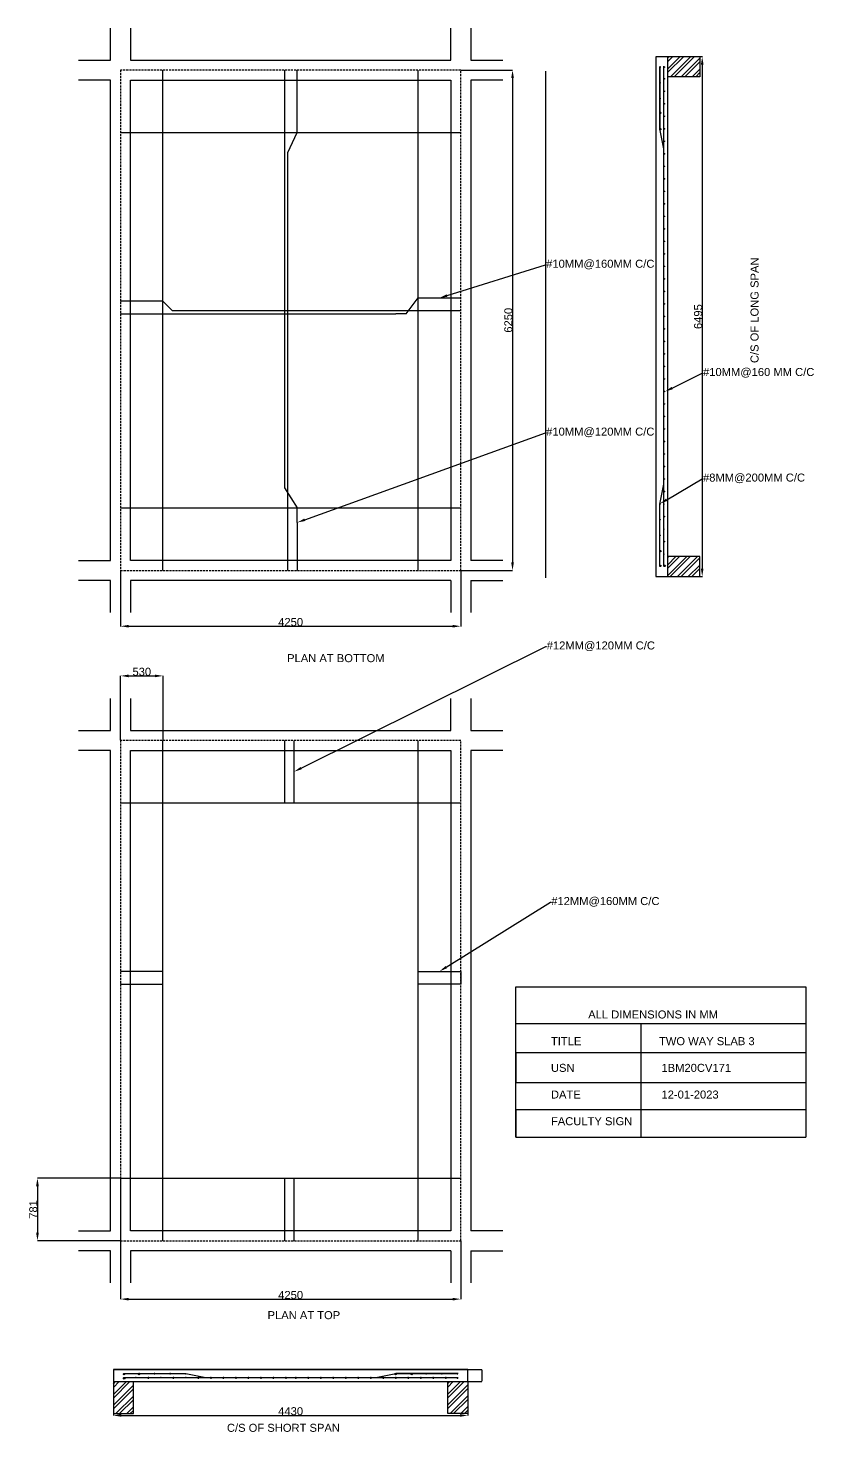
# Model space of a CAD drawing. Header units: millimetres. Extents: x -15359 to 171203, y -161916 to 32466.
# Drawn here: x 5791 to 15612, y 14928 to 32466 of the extents above; entities that cross this region are included whole.
import ezdxf
from ezdxf import colors
from ezdxf.entities.mleader import LeaderData, LeaderLine
from ezdxf.math import Vec2, Vec3

# ---------------------------------------------------------------- set-up
doc = ezdxf.new("R2010")
doc.units = ezdxf.units.MM
doc.header["$MEASUREMENT"] = 0
doc.linetypes.add('DASHEDX2', pattern=[38.1, 25.4, -12.7])
doc.styles.get("Standard").update_dxf_attribs({"font": 'Arial.ttf'})
doc.dimstyles.new('ISO-25', dxfattribs={"dimtxt": 2.5, "dimasz": 2.5, "dimexe": 1.25, "dimexo": 0.625, "dimtad": 1, "dimtxsty": 'Standard', "dimcen": 2.5, "dimadec": 0, "dimazin": 0, "dimtfac": 1, "dimtmove": 0, "dimatfit": 3, "dimfxl": 0, "dimarcsym": 0})
pattern_1 = [(45, (4447.86, 25648.21), (-67.3519, 67.3519), []), (45, (4492.76, 25648.21), (-67.3519, 67.3519), [])]

# ---------------------------------------------------------------- blocks, each defined once
blk = doc.blocks.new('*D175')
at = {"color": 0, "lineweight": -2}
for p, q in [((6947, 17316), (6947, 16586)), ((11197, 17316), (11197, 16586)), ((7047, 16587), (11097, 16587))]:
    blk.add_line(p, q, dxfattribs=at)
at = {"color": 0}
for points in [[(7047, 16603), (7047, 16570), (6947, 16587)], [(11097, 16603), (11097, 16570), (11197, 16587)]]:
    blk.add_solid(points, dxfattribs=at)
at = {"layer": 'Defpoints', "color": 0}
for p in [(6947, 17317), (11197, 17317), (11197, 16587)]:
    blk.add_point(p, dxfattribs=at)
at = {"color": 0, "insert": (9072, 16638), "char_height": 100, "attachment_point": 5}
blk.add_mtext('4250', dxfattribs=at)
blk = doc.blocks.new('*D176')
at = {"color": 0, "lineweight": -2}
for p, q in [((14186, 32109), (14217, 32109)), ((14215, 32009), (14215, 25714)), ((14186, 25614), (14217, 25614))]:
    blk.add_line(p, q, dxfattribs=at)
at = {"color": 0}
for points in [[(14199, 32009), (14232, 32009), (14215, 32109)], [(14199, 25714), (14232, 25714), (14215, 25614)]]:
    blk.add_solid(points, dxfattribs=at)
at = {"layer": 'Defpoints', "color": 0}
for p in [(14185, 32109), (14185, 25614), (14215, 25614)]:
    blk.add_point(p, dxfattribs=at)
at = {"color": 0, "insert": (14164, 28861), "char_height": 100, "attachment_point": 5, "rotation": 90}
blk.add_mtext('6495', dxfattribs=at)
blk = doc.blocks.new('*D177')
at = {"color": 0, "lineweight": -2}
for p, q in [((6947, 25690), (6947, 24992)), ((11197, 25690), (11197, 24992)), ((7047, 24993), (11097, 24993))]:
    blk.add_line(p, q, dxfattribs=at)
at = {"color": 0}
for points in [[(7047, 25010), (7047, 24977), (6947, 24993)], [(11097, 25010), (11097, 24977), (11197, 24993)]]:
    blk.add_solid(points, dxfattribs=at)
at = {"layer": 'Defpoints', "color": 0}
for p in [(6947, 25691), (11197, 25691), (11197, 24993)]:
    blk.add_point(p, dxfattribs=at)
at = {"color": 0, "insert": (9072, 25045), "char_height": 100, "attachment_point": 5}
blk.add_mtext('4250', dxfattribs=at)
blk = doc.blocks.new('*D178')
at = {"color": 0, "lineweight": -2}
for p, q in [((11198, 31941), (11846, 31941)), ((11845, 31841), (11845, 25791)), ((11198, 25691), (11846, 25691))]:
    blk.add_line(p, q, dxfattribs=at)
at = {"color": 0}
for points in [[(11828, 31841), (11862, 31841), (11845, 31941)], [(11828, 25791), (11862, 25791), (11845, 25691)]]:
    blk.add_solid(points, dxfattribs=at)
at = {"layer": 'Defpoints', "color": 0}
for p in [(11197, 31941), (11197, 25691), (11845, 25691)]:
    blk.add_point(p, dxfattribs=at)
at = {"color": 0, "insert": (11793, 28816), "char_height": 100, "attachment_point": 5, "rotation": 90}
blk.add_mtext('6250', dxfattribs=at)
blk = doc.blocks.new('*D179')
at = {"color": 0, "lineweight": -2}
for p, q in [((11288, 15707), (11462, 15707)), ((11461, 15705), (11461, 15560)), ((11288, 15557), (11462, 15557))]:
    blk.add_line(p, q, dxfattribs=at)
at = {"color": 0}
for points in [[(11460, 15705), (11461, 15705), (11461, 15707)], [(11460, 15560), (11461, 15560), (11461, 15557)]]:
    blk.add_solid(points, dxfattribs=at)
at = {"layer": 'Defpoints', "color": 0}
for p in [(11287, 15707), (11287, 15557), (11461, 15557)]:
    blk.add_point(p, dxfattribs=at)
at = {"color": 0, "insert": (11459, 15632), "char_height": 2.5, "attachment_point": 5, "rotation": 90}
blk.add_mtext('150', dxfattribs=at)
blk = doc.blocks.new('*D180')
at = {"color": 0, "lineweight": -2}
for p, q in [((6946, 18098), (5907, 18098)), ((5908, 17998), (5908, 17417)), ((6946, 17317), (5907, 17317))]:
    blk.add_line(p, q, dxfattribs=at)
at = {"color": 0}
for points in [[(5891, 17998), (5925, 17998), (5908, 18098)], [(5891, 17417), (5925, 17417), (5908, 17317)]]:
    blk.add_solid(points, dxfattribs=at)
at = {"layer": 'Defpoints', "color": 0}
for p in [(6947, 18098), (5908, 17317), (6947, 17317)]:
    blk.add_point(p, dxfattribs=at)
at = {"color": 0, "insert": (5856, 17707), "char_height": 100, "attachment_point": 5, "rotation": 90}
blk.add_mtext('781', dxfattribs=at)
blk = doc.blocks.new('*D181')
at = {"color": 0, "lineweight": -2}
for p, q in [((6947, 23568), (6947, 24374)), ((7047, 24373), (7377, 24373)), ((7477, 23568), (7477, 24374))]:
    blk.add_line(p, q, dxfattribs=at)
at = {"color": 0}
for points in [[(7047, 24389), (7047, 24356), (6947, 24373)], [(7377, 24389), (7377, 24356), (7477, 24373)]]:
    blk.add_solid(points, dxfattribs=at)
at = {"layer": 'Defpoints', "color": 0}
for p in [(7477, 24373), (6947, 23567), (7477, 23567)]:
    blk.add_point(p, dxfattribs=at)
at = {"color": 0, "insert": (7212, 24424), "char_height": 100, "attachment_point": 5}
blk.add_mtext('530', dxfattribs=at)
blk = doc.blocks.new('*D182')
at = {"color": 0, "lineweight": -2}
for p, q in [((6857, 15156), (6857, 15133)), ((6957, 15134), (11187, 15134)), ((11287, 15156), (11287, 15133))]:
    blk.add_line(p, q, dxfattribs=at)
at = {"color": 0}
for points in [[(6957, 15151), (6957, 15117), (6857, 15134)], [(11187, 15151), (11187, 15117), (11287, 15134)]]:
    blk.add_solid(points, dxfattribs=at)
at = {"layer": 'Defpoints', "color": 0}
for p in [(6857, 15157), (11287, 15157), (11287, 15134)]:
    blk.add_point(p, dxfattribs=at)
at = {"color": 0, "insert": (9072, 15186), "char_height": 100, "attachment_point": 5}
blk.add_mtext('4430', dxfattribs=at)

msp = doc.modelspace()

# ---------------------------------------------------------------- hatches: boundary and pattern name
h = msp.add_hatch()
h.set_pattern_fill('ANSI32', color=256, scale=10)
h.set_pattern_definition([(45, (3079.47, 24485.83), (-67.3519, 67.3519), []), (45, (3124.37, 24485.83), (-67.3519, 67.3519), [])])
h.paths.add_polyline_path([(13784.95679, 25863.82001), (13784.95679, 25613.82001), (14184.95679, 25613.82001), (14184.95679, 25863.82001)])
h.paths.add_polyline_path([(14184.95679, 31858.16481), (14184.95679, 32108.16481), (13784.95679, 32108.16481), (13784.95679, 31858.16481)])
h = msp.add_hatch(color=256)
h.dxf.hatch_style = 1
h.paths.add_polyline_path([(13700.95679, 31977.69638, 0.9211833104), (13685.06414, 31979.00258), (13685.06414, 31976.39019, 0.9211833104)])
h = msp.add_hatch(color=256)
h.dxf.hatch_style = 1
h.paths.add_polyline_path([(13734.95679, 31978.04719, 1), (13754.95679, 31978.04719, 1)])
h = msp.add_hatch(color=256)
h.dxf.hatch_style = 1
h.paths.add_polyline_path([(13700.95679, 31782.44638, 0.9211833104), (13685.06414, 31783.75258), (13685.06414, 31781.14019, 0.9211833104)])
h = msp.add_hatch(color=256)
h.dxf.hatch_style = 1
h.paths.add_polyline_path([(13734.95679, 31832.57001, 1), (13754.95679, 31832.57001, 1)])
h = msp.add_hatch(color=256)
h.dxf.hatch_style = 1
h.paths.add_polyline_path([(13700.95679, 31587.19638, 0.9211833104), (13685.06414, 31588.50258), (13685.06414, 31585.89019, 0.9211833104)])
h = msp.add_hatch(color=256)
h.dxf.hatch_style = 1
h.paths.add_polyline_path([(13734.95679, 31676.32001, 1), (13754.95679, 31676.32001, 1)])
h = msp.add_hatch(color=256)
h.dxf.hatch_style = 1
h.paths.add_polyline_path([(13684.95679, 31408.50243), (13684.95679, 31405.91533, 0.9219239711), (13700.85152, 31407.20888, 0.9219239711)])
h.paths.add_polyline_path([(13684.95679, 25934.07001), (13684.95679, 25931.48292, 0.9219239711), (13700.85152, 25932.77647, 0.9219239711)])
h = msp.add_hatch(color=256)
h.dxf.hatch_style = 1
h.paths.add_polyline_path([(13734.95679, 31520.07001, 1), (13754.95679, 31520.07001, 1)])
h = msp.add_hatch(color=256)
h.dxf.hatch_style = 1
h.paths.add_polyline_path([(13734.95679, 31363.82001, 1), (13754.95679, 31363.82001, 1)])
h = msp.add_hatch(color=256)
h.dxf.hatch_style = 1
h.paths.add_polyline_path([(13686.57007, 31199.75364, 0.7114079742), (13700.84944, 31204.7104, 0.871842958), (13685.14665, 31206.87073)])
h = msp.add_hatch(color=256)
h.dxf.hatch_style = 1
h.paths.add_polyline_path([(13734.95679, 31207.57001, 1), (13754.95679, 31207.57001, 1)])
h = msp.add_hatch(color=256)
h.dxf.hatch_style = 1
h.paths.add_polyline_path([(13734.95679, 31051.32001, 1), (13754.95679, 31051.32001, 1)])
h = msp.add_hatch(color=256)
h.dxf.hatch_style = 1
h.paths.add_polyline_path([(13734.95679, 30895.07001, 1), (13754.95679, 30895.07001, 1)])
h = msp.add_hatch(color=256)
h.dxf.hatch_style = 1
h.paths.add_polyline_path([(13734.95679, 30738.82001, 1), (13754.95679, 30738.82001, 1)])
h = msp.add_hatch(color=256)
h.dxf.hatch_style = 1
h.paths.add_polyline_path([(13734.95679, 30582.57001, 1), (13754.95679, 30582.57001, 1)])
h = msp.add_hatch(color=256)
h.dxf.hatch_style = 1
h.paths.add_polyline_path([(13734.95679, 30426.32001, 1), (13754.95679, 30426.32001, 1)])
h = msp.add_hatch(color=256)
h.dxf.hatch_style = 1
h.paths.add_polyline_path([(13734.95679, 30270.07001, 1), (13754.95679, 30270.07001, 1)])
h = msp.add_hatch(color=256)
h.dxf.hatch_style = 1
h.paths.add_polyline_path([(13734.95679, 30113.82001, 1), (13754.95679, 30113.82001, 1)])
h = msp.add_hatch(color=256)
h.dxf.hatch_style = 1
h.paths.add_polyline_path([(13734.95679, 29957.57001, 1), (13754.95679, 29957.57001, 1)])
h = msp.add_hatch(color=256)
h.dxf.hatch_style = 1
h.paths.add_polyline_path([(13734.95679, 29801.32001, 1), (13754.95679, 29801.32001, 1)])
h = msp.add_hatch(color=256)
h.dxf.hatch_style = 1
h.paths.add_polyline_path([(13734.95679, 29645.07001, 1), (13754.95679, 29645.07001, 1)])
h = msp.add_hatch(color=256)
h.dxf.hatch_style = 1
h.paths.add_polyline_path([(13734.95679, 29488.82001, 1), (13754.95679, 29488.82001, 1)])
h = msp.add_hatch(color=256)
h.dxf.hatch_style = 1
h.paths.add_polyline_path([(13734.95679, 29332.57001, 1), (13754.95679, 29332.57001, 1)])
h = msp.add_hatch(color=256)
h.dxf.hatch_style = 1
h.paths.add_polyline_path([(13734.95679, 29176.32001, 1), (13754.95679, 29176.32001, 1)])
h = msp.add_hatch(color=256)
h.dxf.hatch_style = 1
h.paths.add_polyline_path([(13734.95679, 29020.07001, 1), (13754.95679, 29020.07001, 1)])
h = msp.add_hatch(color=256)
h.dxf.hatch_style = 1
h.paths.add_polyline_path([(13734.95679, 28863.82001, 1), (13754.95679, 28863.82001, 1)])
h = msp.add_hatch(color=256)
h.dxf.hatch_style = 1
h.paths.add_polyline_path([(13734.95679, 28707.57001, 1), (13754.95679, 28707.57001, 1)])
h = msp.add_hatch(color=256)
h.dxf.hatch_style = 1
h.paths.add_polyline_path([(13734.95679, 28551.32001, 1), (13754.95679, 28551.32001, 1)])
h = msp.add_hatch(color=256)
h.dxf.hatch_style = 1
h.paths.add_polyline_path([(13734.95679, 28395.07001, 1), (13754.95679, 28395.07001, 1)])
h = msp.add_hatch(color=256)
h.dxf.hatch_style = 1
h.paths.add_polyline_path([(13734.95679, 28238.82001, 1), (13754.95679, 28238.82001, 1)])
h = msp.add_hatch(color=256)
h.dxf.hatch_style = 1
h.paths.add_polyline_path([(13734.95679, 28082.57001, 1), (13754.95679, 28082.57001, 1)])
h = msp.add_hatch(color=256)
h.dxf.hatch_style = 1
h.paths.add_polyline_path([(13734.95679, 27926.32001, 1), (13754.95679, 27926.32001, 1)])
h = msp.add_hatch(color=256)
h.dxf.hatch_style = 1
h.paths.add_polyline_path([(13734.95679, 27770.07001, 1), (13754.95679, 27770.07001, 1)])
h = msp.add_hatch(color=256)
h.dxf.hatch_style = 1
h.paths.add_polyline_path([(13734.95679, 27613.82001, 1), (13754.95679, 27613.82001, 1)])
h = msp.add_hatch(color=256)
h.dxf.hatch_style = 1
h.paths.add_polyline_path([(13734.95679, 27457.57001, 1), (13754.95679, 27457.57001, 1)])
h = msp.add_hatch(color=256)
h.dxf.hatch_style = 1
h.paths.add_polyline_path([(13734.95679, 27301.32001, 1), (13754.95679, 27301.32001, 1)])
h = msp.add_hatch(color=256)
h.dxf.hatch_style = 1
h.paths.add_polyline_path([(13734.95679, 27145.07001, 1), (13754.95679, 27145.07001, 1)])
h = msp.add_hatch(color=256)
h.dxf.hatch_style = 1
h.paths.add_polyline_path([(13734.95679, 26988.82001, 1), (13754.95679, 26988.82001, 1)])
h = msp.add_hatch(color=256)
h.dxf.hatch_style = 1
h.paths.add_polyline_path([(13734.95679, 26832.57001, 1), (13754.95679, 26832.57001, 1)])
h = msp.add_hatch(color=256)
h.dxf.hatch_style = 1
h.paths.add_polyline_path([(13734.95679, 26676.32001, 1), (13754.95679, 26676.32001, 1)])
h = msp.add_hatch(color=256)
h.dxf.hatch_style = 1
h.paths.add_polyline_path([(13700.95679, 26519.82001, 0.9211833104), (13685.06414, 26521.12621), (13685.06414, 26518.51382, 0.9211833104)])
h = msp.add_hatch(color=256)
h.dxf.hatch_style = 1
h.paths.add_polyline_path([(13700.95679, 26324.57001, 0.9211833104), (13685.06414, 26325.87621), (13685.06414, 26323.26382, 0.9211833104)])
h = msp.add_hatch(color=256)
h.dxf.hatch_style = 1
h.paths.add_polyline_path([(13734.95679, 26363.82001, 1), (13754.95679, 26363.82001, 1)])
h = msp.add_hatch(color=256)
h.dxf.hatch_style = 1
h.paths.add_polyline_path([(13700.95679, 26129.32001, 0.9211833104), (13685.06414, 26130.62621), (13685.06414, 26128.01382, 0.9211833104)])
h = msp.add_hatch(color=256)
h.dxf.hatch_style = 1
h.paths.add_polyline_path([(13734.95679, 26051.32001, 1), (13754.95679, 26051.32001, 1)])
h = msp.add_hatch(color=256)
h.dxf.hatch_style = 1
h.paths.add_polyline_path([(13700.84944, 25746.83403, 0.9211833104), (13684.95679, 25748.14022), (13684.95679, 25745.52784, 0.9211833104)])
h = msp.add_hatch(color=256)
h.dxf.hatch_style = 1
h.paths.add_polyline_path([(13754.96453, 25748.22289, 1), (13734.96453, 25748.22289, 1)])
h = msp.add_hatch(color=256)
h.dxf.hatch_style = 1
h.paths.add_polyline_path([(6989.89574, 15641.18506, 0.9211833104), (6991.20193, 15657.07771), (6988.58955, 15657.07771, 0.9211833104)])
h = msp.add_hatch(color=256)
h.dxf.hatch_style = 1
h.paths.add_polyline_path([(7177.13172, 15657.07771), (7174.54463, 15657.07771, 0.9219239711), (7175.83818, 15641.18298, 0.9219239711)])
h = msp.add_hatch(color=256)
h.dxf.hatch_style = 1
h.paths.add_polyline_path([(7372.38172, 15641.07771, 0.9211833104), (7373.68791, 15656.97035), (7371.07553, 15656.97035, 0.9211833104)])
h = msp.add_hatch(color=256)
h.dxf.hatch_style = 1
h.paths.add_polyline_path([(7567.63172, 15641.07771, 0.9211833104), (7568.93791, 15656.97035), (7566.32553, 15656.97035, 0.9211833104)])
h = msp.add_hatch(color=256)
h.dxf.hatch_style = 1
h.paths.add_polyline_path([(7762.88172, 15641.07771, 0.9211833104), (7764.18791, 15656.97035), (7761.57553, 15656.97035, 0.9211833104)])
h = msp.add_hatch(color=256)
h.dxf.hatch_style = 1
h.paths.add_polyline_path([(10385.58765, 15656.88785), (10378.47055, 15655.46443, 0.7114079742), (10383.42731, 15641.18506, 0.871842958)])
h = msp.add_hatch()
h.set_pattern_fill('ANSI32', color=256, scale=10)
h.set_pattern_definition([(45, (-8527.48, 8036.94), (-67.3519, 67.3519), []), (45, (-8482.58, 8036.94), (-67.3519, 67.3519), [])])
h.paths.add_polyline_path([(10585.92579, 15641.18298, 0.9219239711), (10587.21934, 15657.07771), (10584.63225, 15657.07771, 0.9219239711)])
h = msp.add_hatch(color=256)
h.dxf.hatch_style = 1
h.paths.add_polyline_path([(10593.92579, 15649.18298, 0.3674073213), (10587.21934, 15657.07771), (10584.63225, 15657.07771, 0.3674073213), (10577.92579, 15649.18298, 1)])
h = msp.add_hatch(color=256)
h.dxf.hatch_style = 1
h.paths.add_polyline_path([(10765.9133, 15641.07771, 0.9211833104), (10767.21949, 15656.97035), (10764.60711, 15656.97035, 0.9211833104)])
h = msp.add_hatch(color=256)
h.dxf.hatch_style = 1
h.paths.add_polyline_path([(10961.1633, 15641.07771, 0.9211833104), (10962.46949, 15656.97035), (10959.85711, 15656.97035, 0.9211833104)])
h = msp.add_hatch(color=256)
h.dxf.hatch_style = 1
h.paths.add_polyline_path([(11156.4133, 15641.07771, 0.9211833104), (11157.71949, 15656.97035), (11155.10711, 15656.97035, 0.9211833104)])
h = msp.add_hatch()
h.set_pattern_fill('ANSI32', color=256, scale=10)
h.set_pattern_definition(pattern_1)
h.paths.add_polyline_path([(6856.88172, 15157.07771), (7106.88172, 15157.07771), (7106.88172, 15557.07771), (6856.88172, 15557.07771)])
h = msp.add_hatch(color=256)
h.dxf.hatch_style = 1
h.paths.add_polyline_path([(7001.2846, 15597.06997, 1), (6981.2846, 15597.06997, 1)])
h = msp.add_hatch(color=256)
h.dxf.hatch_style = 1
h.paths.add_polyline_path([(7294.38172, 15607.07771, 1), (7294.38172, 15587.07771, 1)])
h = msp.add_hatch(color=256)
h.dxf.hatch_style = 1
h.paths.add_polyline_path([(7606.88172, 15607.07771, 1), (7606.88172, 15587.07771, 1)])
h = msp.add_hatch(color=256)
h.dxf.hatch_style = 1
h.paths.add_polyline_path([(7919.38172, 15607.07771, 1), (7919.38172, 15587.07771, 1)])
h = msp.add_hatch(color=256)
h.dxf.hatch_style = 1
h.paths.add_polyline_path([(8075.63172, 15607.07771, 1), (8075.63172, 15587.07771, 1)])
h = msp.add_hatch(color=256)
h.dxf.hatch_style = 1
h.paths.add_polyline_path([(8231.88172, 15607.07771, 1), (8231.88172, 15587.07771, 1)])
h = msp.add_hatch(color=256)
h.dxf.hatch_style = 1
h.paths.add_polyline_path([(8388.13172, 15607.07771, 1), (8388.13172, 15587.07771, 1)])
h = msp.add_hatch(color=256)
h.dxf.hatch_style = 1
h.paths.add_polyline_path([(8544.38172, 15607.07771, 1), (8544.38172, 15587.07771, 1)])
h = msp.add_hatch(color=256)
h.dxf.hatch_style = 1
h.paths.add_polyline_path([(8700.63172, 15607.07771, 1), (8700.63172, 15587.07771, 1)])
h = msp.add_hatch(color=256)
h.dxf.hatch_style = 1
h.paths.add_polyline_path([(8856.88172, 15607.07771, 1), (8856.88172, 15587.07771, 1)])
h = msp.add_hatch(color=256)
h.dxf.hatch_style = 1
h.paths.add_polyline_path([(9013.13172, 15607.07771, 1), (9013.13172, 15587.07771, 1)])
h = msp.add_hatch(color=256)
h.dxf.hatch_style = 1
h.paths.add_polyline_path([(9136.28693, 15607.07771, 1), (9136.28693, 15587.07771, 1)])
h = msp.add_hatch(color=256)
h.dxf.hatch_style = 1
h.paths.add_polyline_path([(9292.53693, 15607.07771, 1), (9292.53693, 15587.07771, 1)])
h = msp.add_hatch(color=256)
h.dxf.hatch_style = 1
h.paths.add_polyline_path([(9448.78693, 15607.07771, 1), (9448.78693, 15587.07771, 1)])
h = msp.add_hatch(color=256)
h.dxf.hatch_style = 1
h.paths.add_polyline_path([(9605.03693, 15607.07771, 1), (9605.03693, 15587.07771, 1)])
h = msp.add_hatch(color=256)
h.dxf.hatch_style = 1
h.paths.add_polyline_path([(9761.28693, 15607.07771, 1), (9761.28693, 15587.07771, 1)])
h = msp.add_hatch(color=256)
h.dxf.hatch_style = 1
h.paths.add_polyline_path([(9917.53693, 15607.07771, 1), (9917.53693, 15587.07771, 1)])
h = msp.add_hatch(color=256)
h.dxf.hatch_style = 1
h.paths.add_polyline_path([(10073.78693, 15607.07771, 1), (10073.78693, 15587.07771, 1)])
h = msp.add_hatch(color=256)
h.dxf.hatch_style = 1
h.paths.add_polyline_path([(10230.03693, 15607.07771, 1), (10230.03693, 15587.07771, 1)])
h = msp.add_hatch(color=256)
h.dxf.hatch_style = 1
h.paths.add_polyline_path([(10386.28693, 15607.07771, 1), (10386.28693, 15587.07771, 1)])
h = msp.add_hatch(color=256)
h.dxf.hatch_style = 1
h.paths.add_polyline_path([(10542.53693, 15607.07771, 1), (10542.53693, 15587.07771, 1)])
h = msp.add_hatch(color=256)
h.dxf.hatch_style = 1
h.paths.add_polyline_path([(10698.78693, 15607.07771, 1), (10698.78693, 15587.07771, 1)])
h = msp.add_hatch(color=256)
h.dxf.hatch_style = 1
h.paths.add_polyline_path([(10855.03693, 15607.07771, 1), (10855.03693, 15587.07771, 1)])
h = msp.add_hatch(color=256)
h.dxf.hatch_style = 1
h.paths.add_polyline_path([(11011.28693, 15607.07771, 1), (11011.28693, 15587.07771, 1)])
h = msp.add_hatch()
h.set_pattern_fill('ANSI32', color=256, scale=10)
h.set_pattern_definition(pattern_1)
h.paths.add_polyline_path([(11286.88172, 15557.07771), (11036.88172, 15557.07771), (11036.88172, 15157.07771), (11286.88172, 15157.07771)])
h = msp.add_hatch(color=256)
h.dxf.hatch_style = 1
h.paths.add_polyline_path([(11156.76411, 15607.07771, 1), (11156.76411, 15587.07771, 1)])

# ---------------------------------------------------------------- linework, layer by layer
for p, q in [((6821.88172, 32066.01786), (6821.88172, 32466.01786)), ((7071.88172, 32466.01786), (7071.88172, 32066.01786)), ((11071.88172, 32066.01786), (11071.88172, 32466.01786)), ((11321.88172, 32466.01786), (11321.88172, 32066.01786)), ((14184.95679, 32108.82481), (13634.95679, 32108.82481)), ((13634.95679, 32108.82481), (13634.95679, 32108.16481)), ((13634.95679, 32108.16481), (13634.95679, 25613.82001)), ((13784.95679, 32108.16481), (13784.95679, 32108.82481)), ((13784.95679, 25613.82001), (13784.95679, 32108.16481)), ((14184.95679, 32108.16481), (14184.95679, 32108.82481)), ((14184.95679, 32108.16481), (14184.95679, 31858.16481)), ((6421.88172, 32066.01786), (6821.88172, 32066.01786)), ((7071.88172, 32066.01786), (11071.88172, 32066.01786)), ((7476.88172, 25691.01786), (7476.88172, 31941.01786)), ((8994.6393, 31941.01786), (8994.6393, 26722.01786)), ((9155.23138, 31160.01786), (9155.23138, 31941.01786)), ((10666.88172, 25691.01786), (10666.88172, 31941.01786)), ((11321.88172, 32066.01786), (11721.88172, 32066.01786)), ((12255.35627, 31926.63377), (12255.35627, 25597.74349)), ((13684.95679, 31988.82001), (13684.95679, 31207.82001)), ((13684.95679, 31196.69638), (13684.95679, 31977.69638)), ((13734.95679, 25738.82001), (13734.95679, 31988.82001)), ((6821.88172, 31816.01786), (6421.88172, 31816.01786)), ((6821.88172, 25816.01786), (6821.88172, 31816.01786)), ((7071.88172, 25816.01786), (7071.88172, 31816.01786)), ((7071.88172, 31816.01786), (11071.88172, 31816.01786)), ((11071.88172, 31816.01786), (11071.88172, 25816.01786)), ((11321.88172, 31816.01786), (11321.88172, 25816.01786)), ((11721.88172, 31816.01786), (11321.88172, 31816.01786)), ((14184.95679, 31858.16481), (13784.95679, 31858.16481)), ((6946.88172, 31160.01786), (11196.88172, 31160.01786)), ((9035.23138, 31160.01786), (9155.23138, 31160.01786)), ((9035.23138, 30910.01786), (9155.23138, 31160.01786)), ((13734.95679, 30957.82001), (13684.95679, 31207.82001)), ((9035.23138, 25691.01786), (9035.23138, 30910.01786)), ((7476.88172, 29055.33033), (6946.88172, 29055.33033)), ((7071.88172, 28894.73824), (7071.88172, 29054.73824)), ((7476.88172, 28935.33033), (7476.88172, 29055.33033)), ((7596.88172, 28935.33033), (7476.88172, 29055.33033)), ((10516.88172, 28894.73824), (10666.88172, 29095.33033)), ((10666.88172, 28935.33033), (10666.88172, 29095.33033)), ((10666.88172, 29095.33033), (11196.88172, 29095.33033)), ((6946.88172, 28894.73824), (10385.82198, 28894.73824)), ((11196.88172, 28935.33033), (7596.88172, 28935.33033)), ((10516.88172, 28894.73824), (10385.82198, 28894.73824)), ((8994.6393, 26722.01786), (9155.23138, 26472.01786)), ((13684.95679, 26519.82001), (13734.95679, 26769.82001)), ((13684.95679, 25738.82001), (13684.95679, 26519.82001)), ((6946.88172, 26472.01786), (11196.88172, 26472.01786)), ((8994.6393, 26472.01786), (9114.6393, 26472.01786)), ((9155.23138, 26289.48445), (9155.23138, 26472.01786)), ((9155.23138, 26289.48445), (9155.23138, 25691.01786)), ((6421.88172, 25816.01786), (6821.88172, 25816.01786)), ((11071.88172, 25816.01786), (7071.88172, 25816.01786)), ((11721.88172, 25816.01786), (11321.88172, 25816.01786)), ((14184.95679, 25863.82001), (13784.95679, 25863.82001)), ((14184.95679, 25613.82001), (14184.95679, 25863.82001)), ((13634.95679, 25613.82001), (13784.95679, 25613.82001)), ((13784.95679, 25613.82001), (14184.95679, 25613.82001)), ((6821.88172, 25566.01786), (6421.88172, 25566.01786)), ((6821.88172, 25166.01786), (6821.88172, 25566.01786)), ((11071.88172, 25566.01786), (7071.88172, 25566.01786)), ((7071.88172, 25566.01786), (7071.88172, 25166.01786)), ((11071.88172, 25566.01786), (11071.88172, 25566.01786)), ((11071.88172, 25566.01786), (11071.88172, 25366.01786)), ((11321.88172, 25566.01786), (11321.88172, 25166.01786)), ((11321.88172, 25566.01786), (11721.88172, 25566.01786)), ((11071.88172, 25366.01786), (11071.88172, 25166.01786)), ((6821.88172, 23691.96572), (6821.88172, 24091.96572)), ((7071.88172, 24091.96572), (7071.88172, 23691.96572)), ((11071.88172, 23691.96572), (11071.88172, 24091.96572)), ((11321.88172, 24091.96572), (11321.88172, 23691.96572)), ((6421.88172, 23691.96572), (6821.88172, 23691.96572)), ((7071.88172, 23691.96572), (11071.88172, 23691.96572)), ((11321.88172, 23691.96572), (11721.88172, 23691.96572)), ((7476.88172, 17316.96572), (7476.88172, 23566.96572)), ((8994.6393, 23566.96572), (8994.6393, 22785.96572)), ((9114.6393, 22785.96572), (9114.6393, 23566.96572)), ((10666.88172, 17316.96572), (10666.88172, 23566.96572)), ((6821.88172, 23441.96572), (6421.88172, 23441.96572)), ((6821.88172, 17441.96572), (6821.88172, 23441.96572)), ((7071.88172, 17441.96572), (7071.88172, 23441.96572)), ((7071.88172, 23441.96572), (11071.88172, 23441.96572)), ((11071.88172, 23441.96572), (11071.88172, 17441.96572)), ((11321.88172, 23441.96572), (11321.88172, 17441.96572)), ((11721.88172, 23441.96572), (11321.88172, 23441.96572)), ((6946.88172, 22785.96572), (11196.88172, 22785.96572)), ((8994.6393, 22785.96572), (9114.6393, 22785.96572)), ((9035.23138, 22785.96572), (9155.23138, 22785.96572)), ((7476.88172, 20681.27819), (6946.88172, 20681.27819)), ((6946.88172, 20520.68611), (7476.88172, 20520.68611)), ((7476.88172, 20561.27819), (7476.88172, 20681.27819)), ((10666.88172, 20681.27819), (11196.88172, 20681.27819)), ((11196.88172, 20521.27819), (10666.88172, 20521.19384)), ((11196.88172, 20681.27819), (11196.88172, 20521.27819)), ((11884.99462, 20031.57793), (15511.73783, 20031.57793)), ((13450.48335, 18609.37693), (13450.48335, 20031.57793)), ((15511.73783, 20031.57793), (15511.73783, 19663.66785)), ((15511.73783, 19663.66785), (11884.99462, 19663.66785)), ((11884.99462, 19663.66785), (11884.99462, 19291.92531)), ((11884.99462, 19291.92531), (15511.73783, 19291.92531)), ((15511.73783, 19291.92531), (15511.73783, 18950.84188)), ((15511.73783, 18950.84188), (11884.99462, 18950.84188)), ((11884.99462, 18950.84188), (11884.99462, 18609.37693)), ((11884.99462, 18609.37693), (15511.73783, 18609.37693)), ((6946.88172, 18097.96572), (11196.88172, 18097.96572)), ((6946.88172, 18097.96572), (6946.88172, 17316.96572)), ((8994.6393, 18097.96572), (9114.6393, 18097.96572)), ((8994.6393, 18097.96572), (8994.6393, 17316.96572)), ((9114.6393, 17316.96572), (9114.6393, 18097.96572)), ((6421.88172, 17441.96572), (6821.88172, 17441.96572)), ((11071.88172, 17441.96572), (7071.88172, 17441.96572)), ((11721.88172, 17441.96572), (11321.88172, 17441.96572)), ((6821.88172, 17191.96572), (6421.88172, 17191.96572)), ((6821.88172, 16791.96572), (6821.88172, 17191.96572)), ((11071.88172, 17191.96572), (7071.88172, 17191.96572)), ((7071.88172, 17191.96572), (7071.88172, 16791.96572)), ((11071.88172, 17191.96572), (11071.88172, 17191.96572)), ((11071.88172, 17191.96572), (11071.88172, 16991.96572)), ((11321.88172, 17191.96572), (11321.88172, 16791.96572)), ((11321.88172, 17191.96572), (11721.88172, 17191.96572)), ((11071.88172, 16991.96572), (11071.88172, 16791.96572)), ((9071.88172, 15707.07771), (6856.88172, 15707.07771)), ((6856.88172, 15707.07771), (6856.88172, 15557.07771)), ((6856.88172, 15707.07771), (11286.88172, 15707.07771)), ((6981.88172, 15657.07771), (7762.88172, 15657.07771)), ((7762.88172, 15657.07771), (8012.88172, 15607.07771)), ((11286.88172, 15707.07771), (9071.88172, 15707.07771)), ((10136.53693, 15607.07771), (10386.53693, 15657.07771)), ((10375.4133, 15657.07771), (11156.4133, 15657.07771)), ((11167.53693, 15657.07771), (10386.53693, 15657.07771)), ((11286.88172, 15557.07771), (11286.88172, 15707.07771)), ((6856.88172, 15557.07771), (9071.88172, 15557.07771)), ((6856.88172, 15557.07771), (6856.88172, 15157.07771)), ((6981.88172, 15607.07771), (9071.88172, 15607.07771)), ((7106.88172, 15157.07771), (7106.88172, 15557.07771)), ((9071.88172, 15607.07771), (11167.53693, 15607.07771)), ((9071.88172, 15557.07771), (11286.88172, 15557.07771)), ((11036.88172, 15157.07771), (11036.88172, 15557.07771)), ((11286.88172, 15557.07771), (11286.88172, 15157.07771)), ((6856.88172, 15157.07771), (7106.88172, 15157.07771)), ((11286.88172, 15157.07771), (11036.88172, 15157.07771))]:
    msp.add_line(p, q)
at = {"linetype": 'DASHEDX2'}
for p, q in [((11196.88172, 31941.01786), (6946.88172, 31941.01786)), ((6946.88172, 31941.01786), (6946.88172, 25691.01786)), ((11196.88172, 25691.01786), (11196.88172, 31941.01786)), ((6946.88172, 25691.01786), (11196.88172, 25691.01786)), ((11196.88172, 23566.96572), (6946.88172, 23566.96572)), ((6946.88172, 23566.96572), (6946.88172, 17316.96572)), ((11196.88172, 17316.96572), (11196.88172, 23566.96572)), ((6946.88172, 17316.96572), (11196.88172, 17316.96572))]:
    msp.add_line(p, q, dxfattribs=at)
msp.add_lwpolyline([(11884.99462, 18609.37693), (11884.99462, 20489.412), (15511.73783, 20489.412), (15511.73783, 18609.37693)])
for centre, radius in [((13692.85152, 31407.20888), 8), ((13692.84944, 31204.7104), 8), ((13692.85152, 25932.77647), 8), ((13692.84944, 25746.83403), 8), ((13744.96453, 25748.22289), 10), ((6989.89574, 15649.18506), 8), ((7175.83818, 15649.18298), 8), ((10383.42731, 15649.18506), 8), ((10585.92579, 15649.18298), 8), ((6991.2846, 15597.06997), 10)]:
    msp.add_circle(centre, radius)
for p in [(13734.95679, 31832.57001), (13734.95679, 31676.32001), (13734.95679, 31520.07001), (13734.95679, 31363.82001), (13734.95679, 31207.57001), (13734.95679, 31051.32001), (13734.95679, 30895.07001), (13734.95679, 30738.82001), (13734.95679, 30582.57001), (13734.95679, 30426.32001), (13734.95679, 30270.07001), (13734.95679, 30113.82001), (13734.95679, 29957.57001), (13734.95679, 29801.32001), (13734.95679, 29645.07001), (13734.95679, 29488.82001), (13734.95679, 29332.57001), (13734.95679, 29176.32001), (13734.95679, 29020.07001), (13734.95679, 28863.82001), (13734.95679, 28707.57001), (13734.95679, 28551.32001), (13734.95679, 28395.07001), (13734.95679, 28238.82001), (13734.95679, 28082.57001), (13734.95679, 27926.32001), (13734.95679, 27770.07001), (13734.95679, 27613.82001), (13734.95679, 27457.57001), (13734.95679, 27301.32001), (13734.95679, 27145.07001), (13734.95679, 26988.82001), (13734.95679, 26832.57001), (13734.95679, 26676.32001), (13734.95679, 26520.07001), (13684.95679, 26324.57001), (13734.95679, 26363.82001), (13734.95679, 26207.57001), (13684.95679, 26129.32001), (13734.95679, 26051.32001), (13684.95679, 25934.07001), (13734.95679, 25895.07001), (7177.13172, 15657.07771), (7372.38172, 15657.07771), (7567.63172, 15657.07771), (7138.13172, 15607.07771), (7294.38172, 15607.07771), (7450.63172, 15607.07771), (7606.88172, 15607.07771), (7763.13172, 15607.07771), (7919.38172, 15607.07771), (8075.63172, 15607.07771), (8231.88172, 15607.07771), (8388.13172, 15607.07771), (8544.38172, 15607.07771), (8700.63172, 15607.07771), (8856.88172, 15607.07771), (9013.13172, 15607.07771), (9136.28693, 15607.07771), (9292.53693, 15607.07771), (9448.78693, 15607.07771), (9605.03693, 15607.07771), (9761.28693, 15607.07771), (9917.53693, 15607.07771), (10073.78693, 15607.07771), (10230.03693, 15607.07771), (10386.28693, 15607.07771), (10542.53693, 15607.07771), (10698.78693, 15607.07771), (10855.03693, 15607.07771), (11011.28693, 15607.07771)]:
    msp.add_point(p)

# ---------------------------------------------------------------- texts
at = {"insert": (14819.20617, 28280.64656), "char_height": 100, "attachment_point": 1, "rotation": 90}
msp.add_mtext_dynamic_manual_height_columns('C/S OF LONG SPAN', width=2683.8282985, gutter_width=12.5, heights=[0], dxfattribs=at)
at = {"char_height": 100, "attachment_point": 1}
for s, width, insert in [('PLAN AT BOTTOM', 3233.0669148, (9027.78384, 24644.53687)), ('            ALL DIMENSIONS IN MM\\P\\PTITLE                         TWO WAY SLAB 3\\P\\PUSN                            1BM20CV171\\P\\PDATE                          12-01-2023\\P\\PFACULTY SIGN       ', 10712.7642678, (12324.86983, 20192.97239)), ('PLAN AT TOP', 1989.1578791, (8783.39499, 16436.65267)), ('C/S OF SHORT SPAN', 1756.9819037, (8275.90468, 15029.28832))]:
    msp.add_mtext_dynamic_manual_height_columns(s, width=width, gutter_width=12.5, heights=[0], dxfattribs=dict(at, insert=insert))

# ---------------------------------------------------------------- dimensions: what is measured, and where the dimension line sits
for base, p1, p2, picture, middle in [((14215.33193, 25613.82001), (14184.95679, 32108.82481), (14184.95679, 25613.82001), '*D176', (14163.64963, 28861.32241)), ((11844.88901, 25691.01786), (11196.88172, 31941.01786), (11196.88172, 25691.01786), '*D178', (11793.20672, 28816.01786)), ((5907.98852, 17316.96572), (6946.88172, 18097.96572), (6946.88172, 17316.96572), '*D180', (5856.30622, 17707.46572))]:
    dim = msp.add_linear_dim(base=base, p1=p1, p2=p2, angle=90, dimstyle='ISO-25', override={"dimtxt": 100, "dimasz": 100})
    dim.commit()
    dim.dimension.update_dxf_attribs({"geometry": picture, "text_midpoint": middle})
for base, p1, p2, picture, middle in [((11196.88172, 24993.20789), (6946.88172, 25691.01786), (11196.88172, 25691.01786), '*D177', (9071.88172, 25044.89018)), ((7476.88172, 24372.51728), (6946.88172, 23566.96572), (7476.88172, 23566.96572), '*D181', (7211.88172, 24424.23369)), ((11196.88172, 16586.75023), (6946.88172, 17316.96572), (11196.88172, 17316.96572), '*D175', (9071.88172, 16638.43253)), ((11286.88172, 15133.88446), (6856.88172, 15157.07771), (11286.88172, 15157.07771), '*D182', (9071.88172, 15185.60086))]:
    dim = msp.add_linear_dim(base=base, p1=p1, p2=p2, dimstyle='ISO-25', override={"dimtxt": 100, "dimasz": 100})
    dim.commit()
    dim.dimension.update_dxf_attribs({"geometry": picture, "text_midpoint": middle})
dim = msp.add_linear_dim(base=(11460.71506, 15557.07771), p1=(11286.88172, 15707.07771), p2=(11286.88172, 15557.07771), angle=90, dimstyle='ISO-25')
dim.commit()
dim.dimension.update_dxf_attribs({"geometry": '*D179', "text_midpoint": (11458.81363, 15632.07771)})

# ---------------------------------------------------------------- leaders
ml = msp.add_multileader_mtext('Standard')
ml.set_content('#10MM@160MM C/C', color=256)
ml.set_leader_properties()
ml.build(insert=Vec2(0, 0))
ml.multileader.update_dxf_attribs({"arrow_head_size": 100})
ctx = ml.context
ctx.base_point, ctx.char_height, ctx.arrow_head_size, ctx.plane_origin = Vec3(12263.35627, 29507.22473), 100, 100, Vec3(10931.88172, 29095.33033)
notes = []
notes.append((ctx, [(0, (1, 1, 0), (12255.35627, 29507.22473), (1, 0), 8, [(0, [(10931.88172, 29095.33033)], 0, [])])]))
ctx.mtext.insert, ctx.mtext.flow_direction = Vec3(12265.35627, 29571.92459), 5
ml = msp.add_multileader_mtext('Standard')
ml.set_content('#10MM@160 MM C/C', color=256)
ml.set_leader_properties()
ml.build(insert=Vec2(0, 0))
ml.multileader.update_dxf_attribs({"arrow_head_size": 100})
ctx = ml.context
ctx.base_point, ctx.char_height, ctx.arrow_head_size, ctx.plane_origin = Vec3(14223.33193, 28154.58922), 100, 100, Vec3(13749.7521, 27924.30745)
notes.append((ctx, [(0, (1, 1, 0), (14215.33193, 28154.58922), (1, 0), 8, [(0, [(13749.7521, 27924.30745)], 0, [])])]))
ctx.mtext.insert, ctx.mtext.flow_direction = Vec3(14225.33193, 28219.28908), 5
ml = msp.add_multileader_mtext('Standard')
ml.set_content('#10MM@120MM C/C', color=256)
ml.set_leader_properties()
ml.build(insert=Vec2(0, 0))
ml.multileader.update_dxf_attribs({"arrow_head_size": 100})
ctx = ml.context
ctx.base_point, ctx.char_height, ctx.arrow_head_size, ctx.plane_origin = Vec3(12263.35627, 27410.0433), 100, 100, Vec3(9155.23138, 26289.48445)
notes.append((ctx, [(0, (1, 1, 0), (12255.35627, 27410.0433), (1, 0), 8, [(0, [(9155.23138, 26289.48445)], 0, [])])]))
ctx.mtext.insert, ctx.mtext.flow_direction = Vec3(12265.35627, 27474.74316), 5
ml = msp.add_multileader_mtext('Standard')
ml.set_content('#8MM@200MM C/C', color=256)
ml.set_leader_properties()
ml.build(insert=Vec2(0, 0))
ml.multileader.update_dxf_attribs({"arrow_head_size": 100})
ctx = ml.context
ctx.base_point, ctx.char_height, ctx.arrow_head_size, ctx.plane_origin = Vec3(14223.33193, 26835.73679), 100, 100, Vec3(13685.54679, 26522.77002)
notes.append((ctx, [(0, (1, 1, 0), (14215.33193, 26835.73679), (1, 0), 8, [(0, [(13685.54679, 26522.77002)], 0, [])])]))
ctx.mtext.insert, ctx.mtext.flow_direction = Vec3(14225.33193, 26900.43666), 5
ml = msp.add_multileader_mtext('Standard')
ml.set_content('#12MM@120MM C/C', color=256)
ml.set_leader_properties()
ml.build(insert=Vec2(0, 0))
ml.multileader.update_dxf_attribs({"arrow_head_size": 100})
ctx = ml.context
ctx.base_point, ctx.char_height, ctx.arrow_head_size, ctx.plane_origin = Vec3(12270.12875, 24738.4713), 100, 100, Vec3(9114.6393, 23176.46572)
notes.append((ctx, [(0, (1, 1, 0), (12262.12875, 24738.4713), (1, 0), 8, [(0, [(9114.6393, 23176.46572)], 0, [])])]))
ctx.mtext.insert, ctx.mtext.flow_direction = Vec3(12272.12875, 24803.17117), 5
ml = msp.add_multileader_mtext('Standard')
ml.set_content('#12MM@160MM C/C', color=256)
ml.set_leader_properties()
ml.build(insert=Vec2(0, 0))
ml.multileader.update_dxf_attribs({"arrow_head_size": 100})
ctx = ml.context
ctx.base_point, ctx.char_height, ctx.arrow_head_size, ctx.plane_origin = Vec3(12326.77575, 21545.22514), 100, 100, Vec3(10931.88172, 20681.27819)
notes.append((ctx, [(0, (1, 1, 0), (12318.77575, 21545.22514), (1, 0), 8, [(0, [(10931.88172, 20681.27819)], 0, [])])]))
ctx.mtext.insert, ctx.mtext.flow_direction = Vec3(12328.77575, 21609.92501), 5
for ctx, leaders in notes:
    for number, flags, end, landing, length, lines in leaders:
        leader = LeaderData()
        leader.index, (leader.has_last_leader_line, leader.has_dogleg_vector, leader.attachment_direction) = number, flags
        leader.last_leader_point, leader.dogleg_vector, leader.dogleg_length = Vec3(end), Vec3(landing), length
        for number, points, colour, breaks in lines:
            line = LeaderLine()
            line.index, line.vertices, line.color, line.breaks = number, Vec3.list(points), colors.encode_raw_color(colour), breaks
            leader.lines.append(line)
        ctx.leaders.append(leader)

doc.saveas('drawing.dxf')
